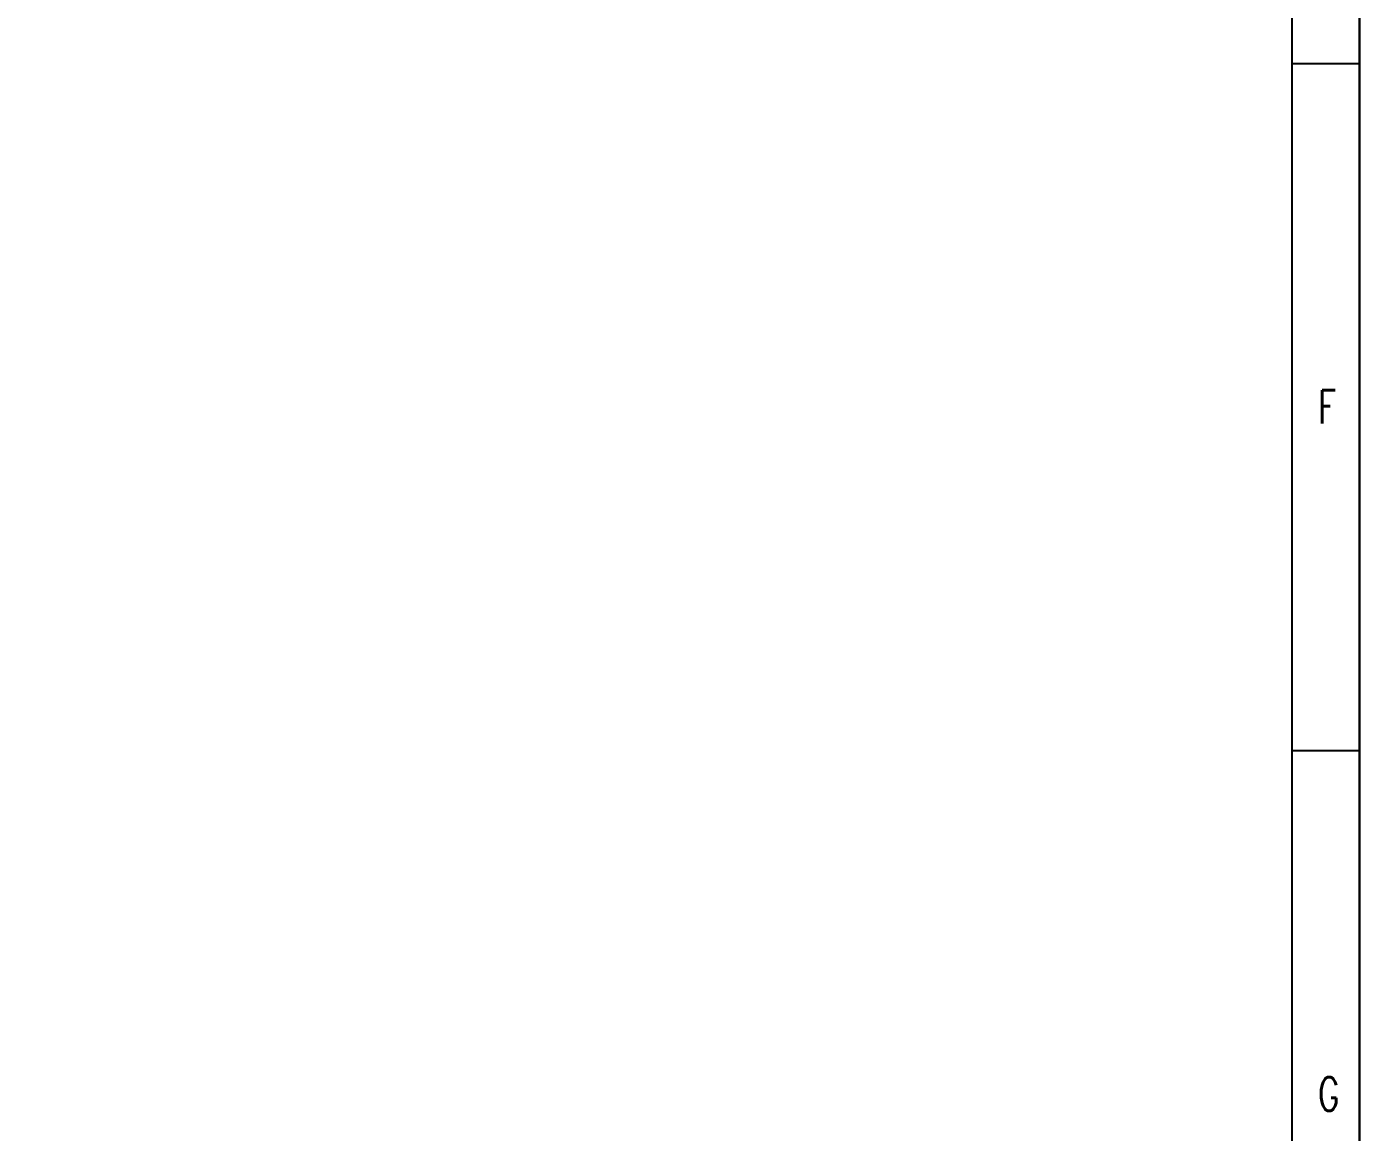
# Model space of a CAD drawing. Extents: x 214073 to 274589, y -287361 to -130190.
# Drawn here: x 264633 to 274589, y -279451 to -271193 of the extents above; entities that cross this region are included whole.
import ezdxf

# ---------------------------------------------------------------- set-up
doc = ezdxf.new("R2010")
doc.units = 0
doc.header["$LTSCALE"] = 500
doc.header["$MEASUREMENT"] = 0
doc.layers.get('0').update_dxf_attribs({"linetype": 'CONTINUOUS'})
doc.layers.add('_TSZ_PLOT_MARK', color=1, linetype='CONTINUOUS', plot=False)
doc.layers.add('PRDWWP_CenterLine', color=7, linetype='CONTINUOUS')
doc.styles.add('HZ', font='romans.shx', dxfattribs={"width": 0.7, "bigfont": 'hz.shx'})

msp = doc.modelspace()

# ---------------------------------------------------------------- linework, layer by layer
at = {"color": 4, "flags": 128}
msp.add_lwpolyline([(274589.2, -245311.2), (274589.2, -287361.2)], dxfattribs=at)
msp.add_lwpolyline([(216389.2, -245811.2), (274085.2, -245811.2), (274085.2, -286861.2), (216389.2, -286861.2)], close=True)
at = {"flags": 128}
for points in [[(274089.2, -271467.5), (274589.2, -271467.5)], [(274089.2, -276598.7), (274589.2, -276598.7)]]:
    msp.add_lwpolyline(points, dxfattribs=at)
at = {"layer": '_TSZ_PLOT_MARK'}
msp.add_lwpolyline([(215139.2, -287361.2), (274589.2, -287361.2), (274589.2, -245311.2), (215139.2, -245311.2)], close=True, dxfattribs=at)
msp.add_lwpolyline([(215139.2, -287361.2), (274589.2, -287361.2), (274589.2, -245311.2), (215139.2, -245311.2)], close=True, dxfattribs=at)
msp.add_lwpolyline([(215139.2, -287361.2), (274589.2, -287361.2), (274589.2, -245311.2), (215139.2, -245311.2)], close=True, dxfattribs=at)
at = {"layer": 'PRDWWP_CenterLine', "color": 2}
msp.add_lwpolyline([(215139.2, -245311.2), (274589.2, -245311.2), (274589.2, -287361.2), (215139.2, -287361.2)], close=True, dxfattribs=at)

# ---------------------------------------------------------------- texts
at = {"color": 0, "style": 'HZ', "width": 0.7}
for s, p in [('F', (274281.9, -274158.4)), ('G', (274281.9, -279289.7))]:
    msp.add_text(s, height=250, dxfattribs=at).set_placement(p)

doc.saveas('drawing.dxf')
